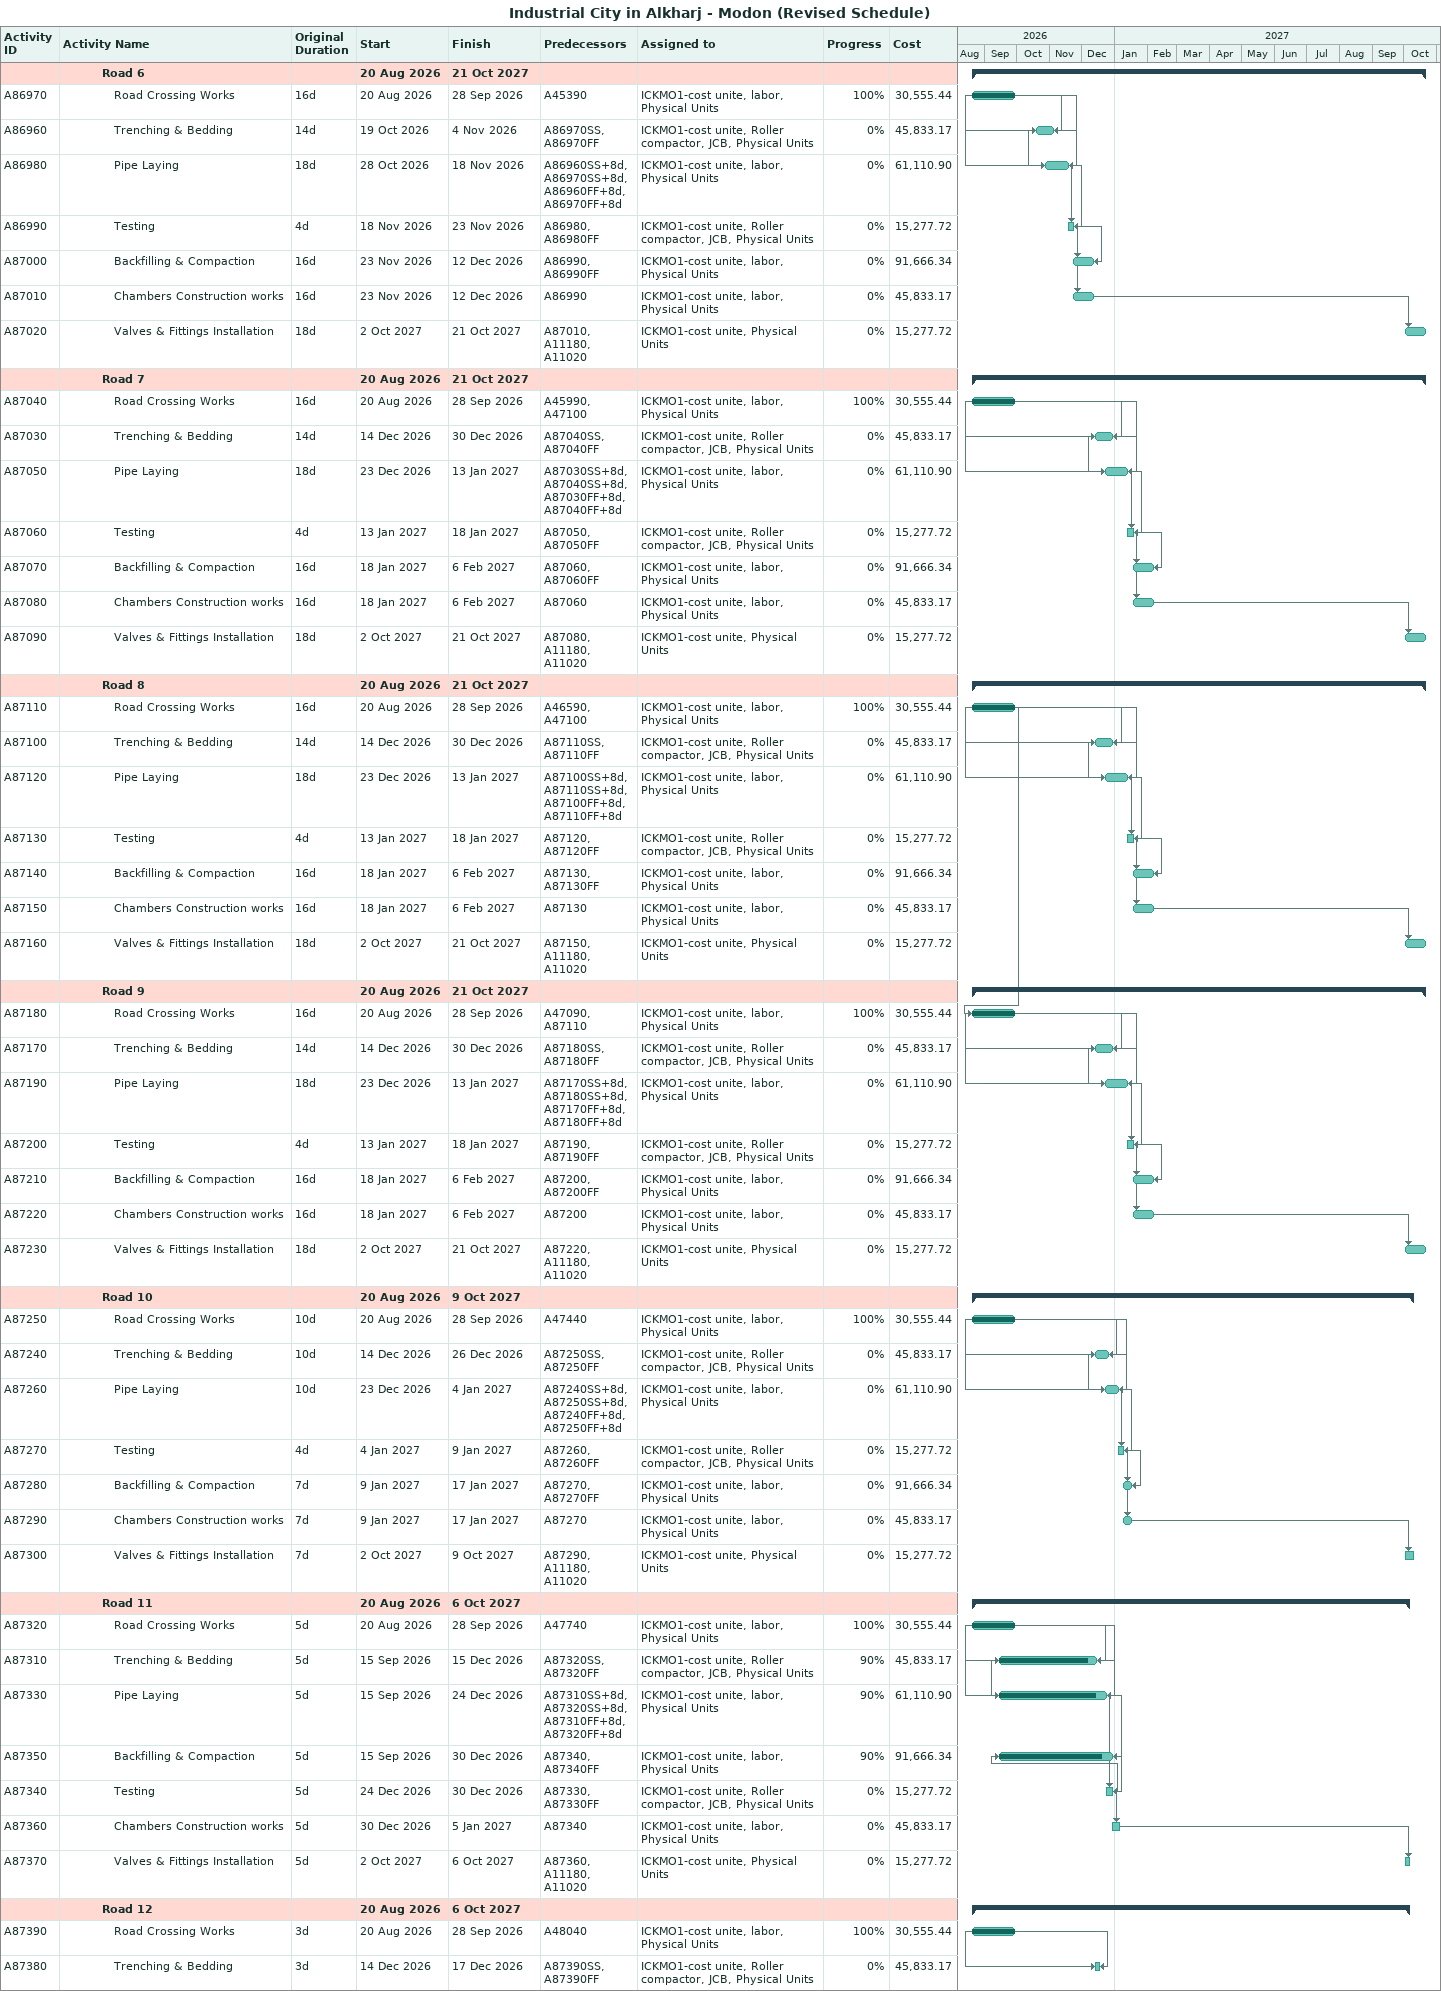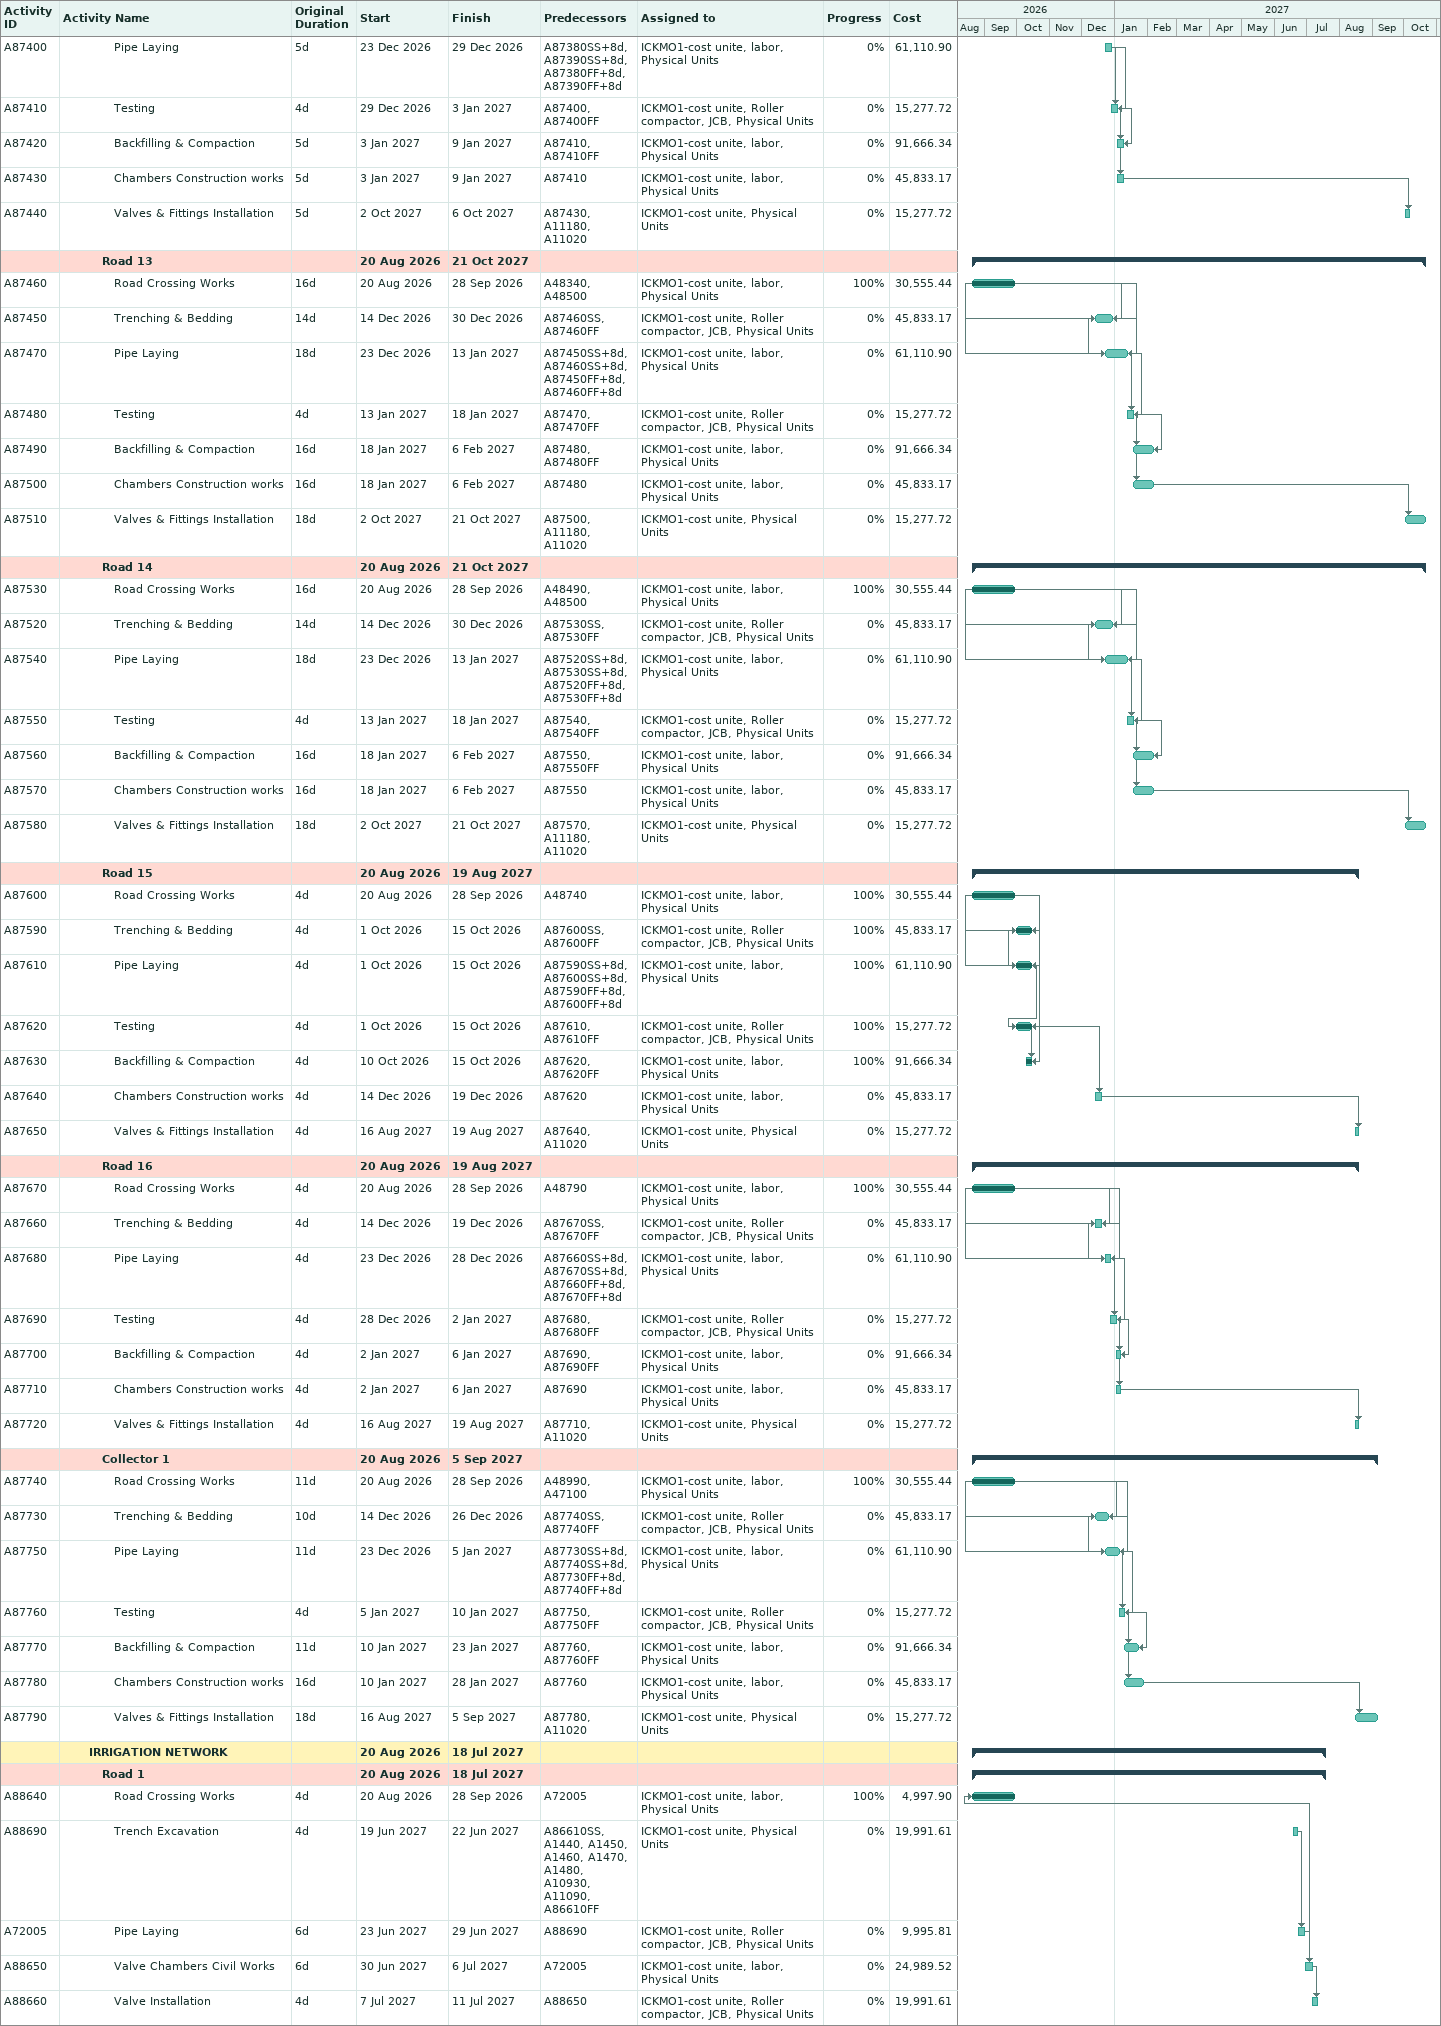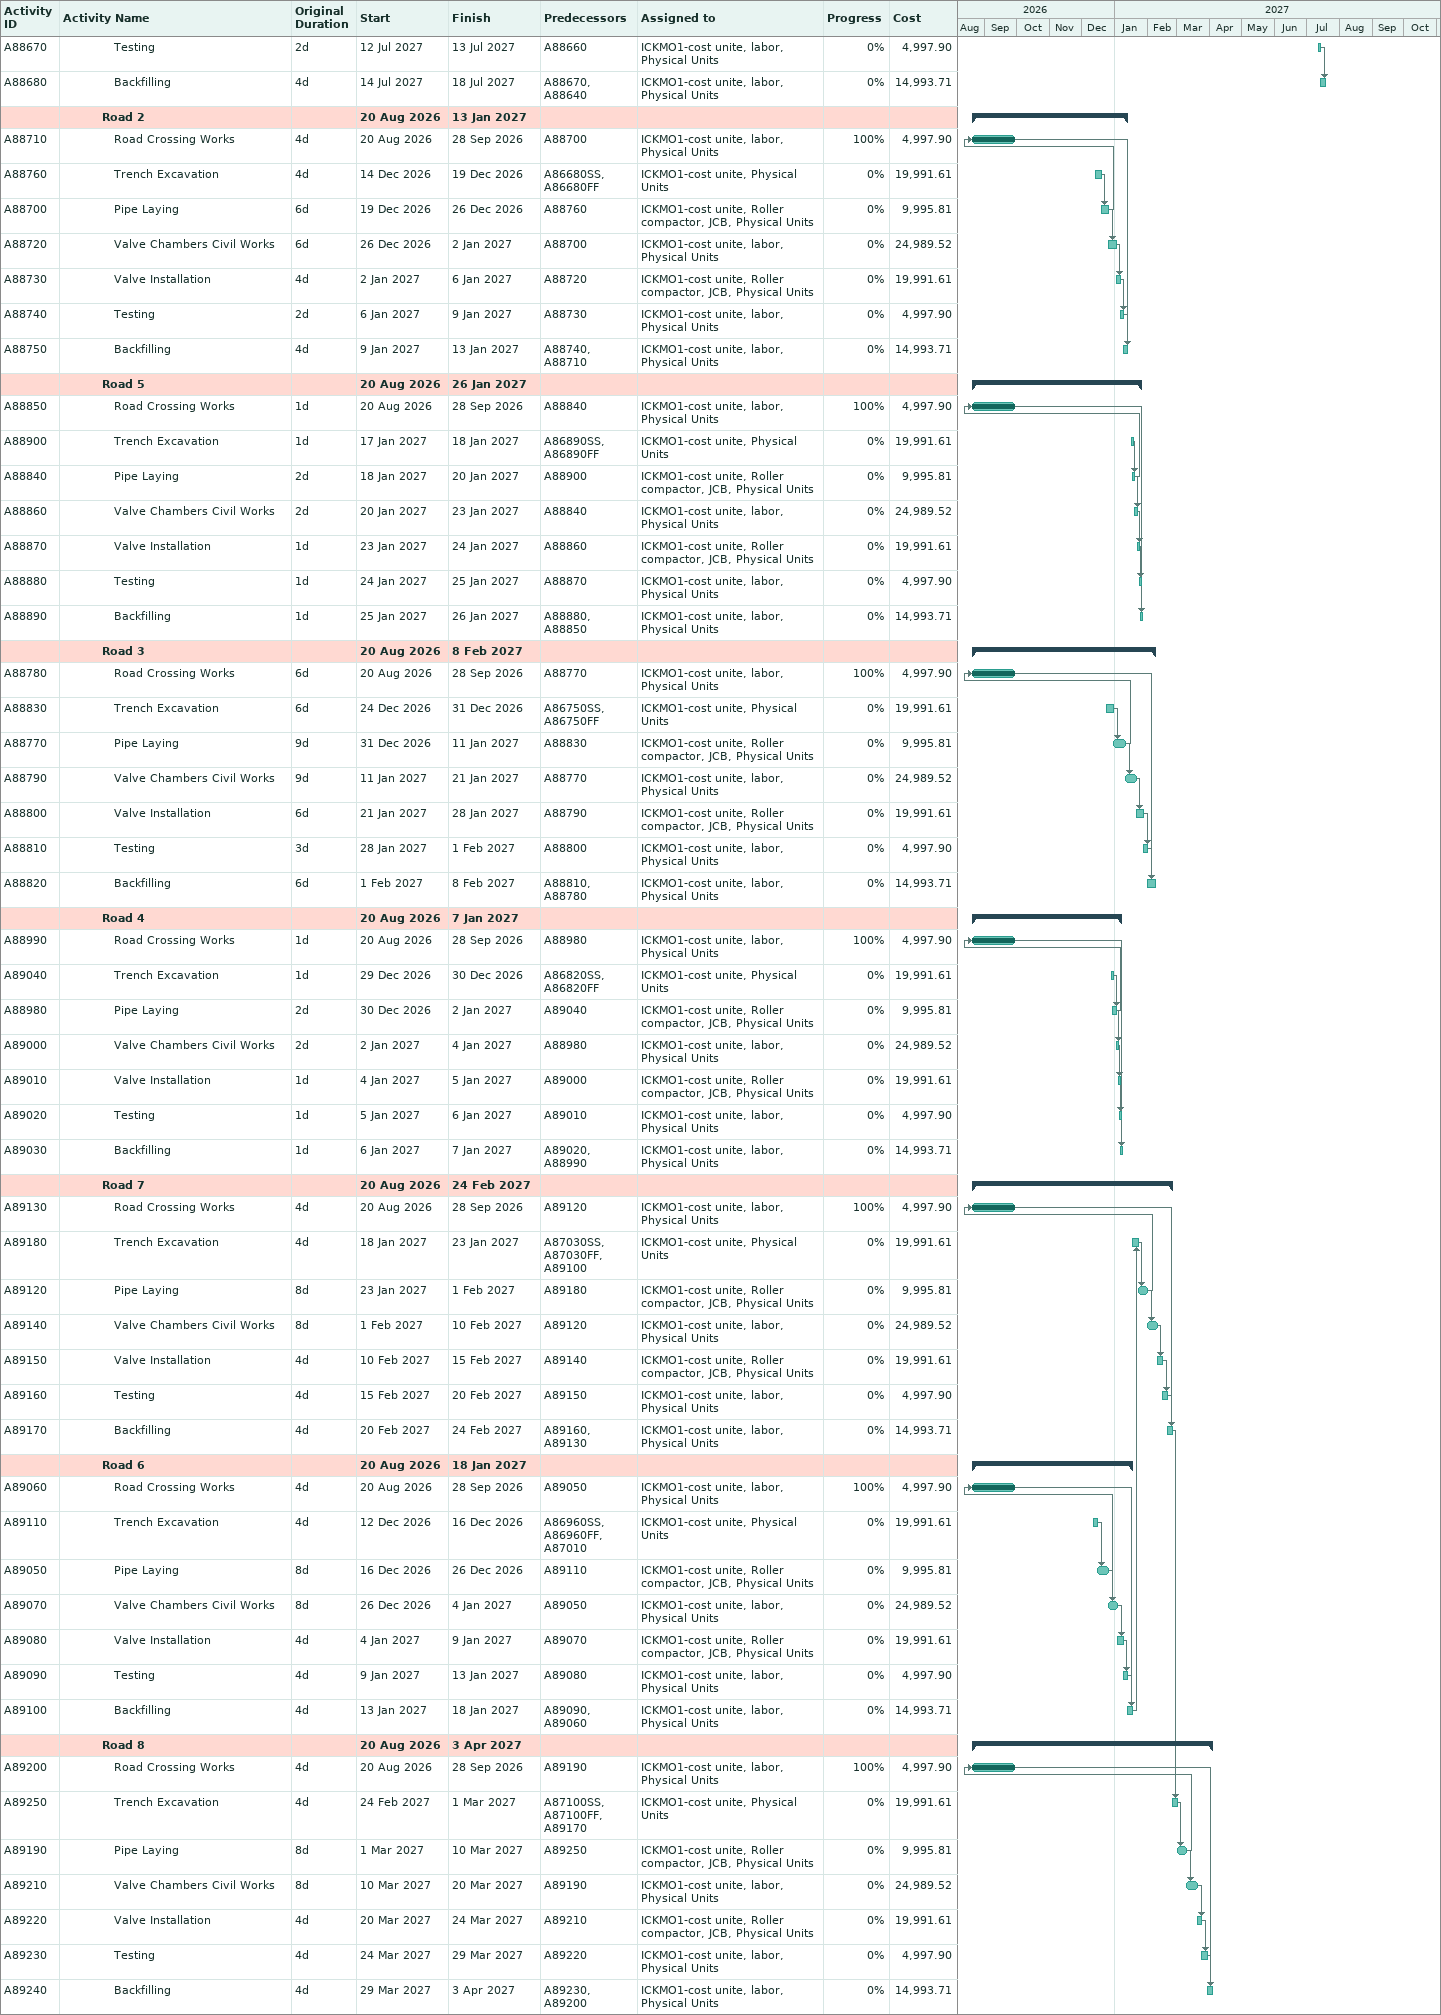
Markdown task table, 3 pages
Industrial City in Alkharj - Modon (Revised Schedule)

| ID | Level | Task | Original duration | Start | Finish | Predecessors | Resources | % complete | Cost |
|---|---|---|---|---|---|---|---|---|---|
|  | 4 | **Road 6** |  | 2026-08-20 | 2027-10-21 |  |  |  |  |
| A86970 | 5 | Road Crossing Works | 16d | 2026-08-20 | 2026-09-28 | A45390 | ICKMO1-cost unite, labor, Physical Units | 100 | 30555.44 |
| A86960 | 5 | Trenching & Bedding | 14d | 2026-10-19 | 2026-11-04 | A86970SS, A86970FF | ICKMO1-cost unite, Roller compactor, JCB, Physical Units | 0 | 45833.17 |
| A86980 | 5 | Pipe Laying | 18d | 2026-10-28 | 2026-11-18 | A86960SS+8d, A86970SS+8d, A86960FF+8d, A86970FF+8d | ICKMO1-cost unite, labor, Physical Units | 0 | 61110.90 |
| A86990 | 5 | Testing | 4d | 2026-11-18 | 2026-11-23 | A86980, A86980FF | ICKMO1-cost unite, Roller compactor, JCB, Physical Units | 0 | 15277.72 |
| A87000 | 5 | Backfilling & Compaction | 16d | 2026-11-23 | 2026-12-12 | A86990, A86990FF | ICKMO1-cost unite, labor, Physical Units | 0 | 91666.34 |
| A87010 | 5 | Chambers Construction works | 16d | 2026-11-23 | 2026-12-12 | A86990 | ICKMO1-cost unite, labor, Physical Units | 0 | 45833.17 |
| A87020 | 5 | Valves & Fittings Installation | 18d | 2027-10-02 | 2027-10-21 | A87010, A11180, A11020 | ICKMO1-cost unite, Physical Units | 0 | 15277.72 |
|  | 4 | **Road 7** |  | 2026-08-20 | 2027-10-21 |  |  |  |  |
| A87040 | 5 | Road Crossing Works | 16d | 2026-08-20 | 2026-09-28 | A45990, A47100 | ICKMO1-cost unite, labor, Physical Units | 100 | 30555.44 |
| A87030 | 5 | Trenching & Bedding | 14d | 2026-12-14 | 2026-12-30 | A87040SS, A87040FF | ICKMO1-cost unite, Roller compactor, JCB, Physical Units | 0 | 45833.17 |
| A87050 | 5 | Pipe Laying | 18d | 2026-12-23 | 2027-01-13 | A87030SS+8d, A87040SS+8d, A87030FF+8d, A87040FF+8d | ICKMO1-cost unite, labor, Physical Units | 0 | 61110.90 |
| A87060 | 5 | Testing | 4d | 2027-01-13 | 2027-01-18 | A87050, A87050FF | ICKMO1-cost unite, Roller compactor, JCB, Physical Units | 0 | 15277.72 |
| A87070 | 5 | Backfilling & Compaction | 16d | 2027-01-18 | 2027-02-06 | A87060, A87060FF | ICKMO1-cost unite, labor, Physical Units | 0 | 91666.34 |
| A87080 | 5 | Chambers Construction works | 16d | 2027-01-18 | 2027-02-06 | A87060 | ICKMO1-cost unite, labor, Physical Units | 0 | 45833.17 |
| A87090 | 5 | Valves & Fittings Installation | 18d | 2027-10-02 | 2027-10-21 | A87080, A11180, A11020 | ICKMO1-cost unite, Physical Units | 0 | 15277.72 |
|  | 4 | **Road 8** |  | 2026-08-20 | 2027-10-21 |  |  |  |  |
| A87110 | 5 | Road Crossing Works | 16d | 2026-08-20 | 2026-09-28 | A46590, A47100 | ICKMO1-cost unite, labor, Physical Units | 100 | 30555.44 |
| A87100 | 5 | Trenching & Bedding | 14d | 2026-12-14 | 2026-12-30 | A87110SS, A87110FF | ICKMO1-cost unite, Roller compactor, JCB, Physical Units | 0 | 45833.17 |
| A87120 | 5 | Pipe Laying | 18d | 2026-12-23 | 2027-01-13 | A87100SS+8d, A87110SS+8d, A87100FF+8d, A87110FF+8d | ICKMO1-cost unite, labor, Physical Units | 0 | 61110.90 |
| A87130 | 5 | Testing | 4d | 2027-01-13 | 2027-01-18 | A87120, A87120FF | ICKMO1-cost unite, Roller compactor, JCB, Physical Units | 0 | 15277.72 |
| A87140 | 5 | Backfilling & Compaction | 16d | 2027-01-18 | 2027-02-06 | A87130, A87130FF | ICKMO1-cost unite, labor, Physical Units | 0 | 91666.34 |
| A87150 | 5 | Chambers Construction works | 16d | 2027-01-18 | 2027-02-06 | A87130 | ICKMO1-cost unite, labor, Physical Units | 0 | 45833.17 |
| A87160 | 5 | Valves & Fittings Installation | 18d | 2027-10-02 | 2027-10-21 | A87150, A11180, A11020 | ICKMO1-cost unite, Physical Units | 0 | 15277.72 |
|  | 4 | **Road 9** |  | 2026-08-20 | 2027-10-21 |  |  |  |  |
| A87180 | 5 | Road Crossing Works | 16d | 2026-08-20 | 2026-09-28 | A47090, A87110 | ICKMO1-cost unite, labor, Physical Units | 100 | 30555.44 |
| A87170 | 5 | Trenching & Bedding | 14d | 2026-12-14 | 2026-12-30 | A87180SS, A87180FF | ICKMO1-cost unite, Roller compactor, JCB, Physical Units | 0 | 45833.17 |
| A87190 | 5 | Pipe Laying | 18d | 2026-12-23 | 2027-01-13 | A87170SS+8d, A87180SS+8d, A87170FF+8d, A87180FF+8d | ICKMO1-cost unite, labor, Physical Units | 0 | 61110.90 |
| A87200 | 5 | Testing | 4d | 2027-01-13 | 2027-01-18 | A87190, A87190FF | ICKMO1-cost unite, Roller compactor, JCB, Physical Units | 0 | 15277.72 |
| A87210 | 5 | Backfilling & Compaction | 16d | 2027-01-18 | 2027-02-06 | A87200, A87200FF | ICKMO1-cost unite, labor, Physical Units | 0 | 91666.34 |
| A87220 | 5 | Chambers Construction works | 16d | 2027-01-18 | 2027-02-06 | A87200 | ICKMO1-cost unite, labor, Physical Units | 0 | 45833.17 |
| A87230 | 5 | Valves & Fittings Installation | 18d | 2027-10-02 | 2027-10-21 | A87220, A11180, A11020 | ICKMO1-cost unite, Physical Units | 0 | 15277.72 |
|  | 4 | **Road 10** |  | 2026-08-20 | 2027-10-09 |  |  |  |  |
| A87250 | 5 | Road Crossing Works | 10d | 2026-08-20 | 2026-09-28 | A47440 | ICKMO1-cost unite, labor, Physical Units | 100 | 30555.44 |
| A87240 | 5 | Trenching & Bedding | 10d | 2026-12-14 | 2026-12-26 | A87250SS, A87250FF | ICKMO1-cost unite, Roller compactor, JCB, Physical Units | 0 | 45833.17 |
| A87260 | 5 | Pipe Laying | 10d | 2026-12-23 | 2027-01-04 | A87240SS+8d, A87250SS+8d, A87240FF+8d, A87250FF+8d | ICKMO1-cost unite, labor, Physical Units | 0 | 61110.90 |
| A87270 | 5 | Testing | 4d | 2027-01-04 | 2027-01-09 | A87260, A87260FF | ICKMO1-cost unite, Roller compactor, JCB, Physical Units | 0 | 15277.72 |
| A87280 | 5 | Backfilling & Compaction | 7d | 2027-01-09 | 2027-01-17 | A87270, A87270FF | ICKMO1-cost unite, labor, Physical Units | 0 | 91666.34 |
| A87290 | 5 | Chambers Construction works | 7d | 2027-01-09 | 2027-01-17 | A87270 | ICKMO1-cost unite, labor, Physical Units | 0 | 45833.17 |
| A87300 | 5 | Valves & Fittings Installation | 7d | 2027-10-02 | 2027-10-09 | A87290, A11180, A11020 | ICKMO1-cost unite, Physical Units | 0 | 15277.72 |
|  | 4 | **Road 11** |  | 2026-08-20 | 2027-10-06 |  |  |  |  |
| A87320 | 5 | Road Crossing Works | 5d | 2026-08-20 | 2026-09-28 | A47740 | ICKMO1-cost unite, labor, Physical Units | 100 | 30555.44 |
| A87310 | 5 | Trenching & Bedding | 5d | 2026-09-15 | 2026-12-15 | A87320SS, A87320FF | ICKMO1-cost unite, Roller compactor, JCB, Physical Units | 90 | 45833.17 |
| A87330 | 5 | Pipe Laying | 5d | 2026-09-15 | 2026-12-24 | A87310SS+8d, A87320SS+8d, A87310FF+8d, A87320FF+8d | ICKMO1-cost unite, labor, Physical Units | 90 | 61110.90 |
| A87350 | 5 | Backfilling & Compaction | 5d | 2026-09-15 | 2026-12-30 | A87340, A87340FF | ICKMO1-cost unite, labor, Physical Units | 90 | 91666.34 |
| A87340 | 5 | Testing | 5d | 2026-12-24 | 2026-12-30 | A87330, A87330FF | ICKMO1-cost unite, Roller compactor, JCB, Physical Units | 0 | 15277.72 |
| A87360 | 5 | Chambers Construction works | 5d | 2026-12-30 | 2027-01-05 | A87340 | ICKMO1-cost unite, labor, Physical Units | 0 | 45833.17 |
| A87370 | 5 | Valves & Fittings Installation | 5d | 2027-10-02 | 2027-10-06 | A87360, A11180, A11020 | ICKMO1-cost unite, Physical Units | 0 | 15277.72 |
|  | 4 | **Road 12** |  | 2026-08-20 | 2027-10-06 |  |  |  |  |
| A87390 | 5 | Road Crossing Works | 3d | 2026-08-20 | 2026-09-28 | A48040 | ICKMO1-cost unite, labor, Physical Units | 100 | 30555.44 |
| A87380 | 5 | Trenching & Bedding | 3d | 2026-12-14 | 2026-12-17 | A87390SS, A87390FF | ICKMO1-cost unite, Roller compactor, JCB, Physical Units | 0 | 45833.17 |
| A87400 | 5 | Pipe Laying | 5d | 2026-12-23 | 2026-12-29 | A87380SS+8d, A87390SS+8d, A87380FF+8d, A87390FF+8d | ICKMO1-cost unite, labor, Physical Units | 0 | 61110.90 |
| A87410 | 5 | Testing | 4d | 2026-12-29 | 2027-01-03 | A87400, A87400FF | ICKMO1-cost unite, Roller compactor, JCB, Physical Units | 0 | 15277.72 |
| A87420 | 5 | Backfilling & Compaction | 5d | 2027-01-03 | 2027-01-09 | A87410, A87410FF | ICKMO1-cost unite, labor, Physical Units | 0 | 91666.34 |
| A87430 | 5 | Chambers Construction works | 5d | 2027-01-03 | 2027-01-09 | A87410 | ICKMO1-cost unite, labor, Physical Units | 0 | 45833.17 |
| A87440 | 5 | Valves & Fittings Installation | 5d | 2027-10-02 | 2027-10-06 | A87430, A11180, A11020 | ICKMO1-cost unite, Physical Units | 0 | 15277.72 |
|  | 4 | **Road 13** |  | 2026-08-20 | 2027-10-21 |  |  |  |  |
| A87460 | 5 | Road Crossing Works | 16d | 2026-08-20 | 2026-09-28 | A48340, A48500 | ICKMO1-cost unite, labor, Physical Units | 100 | 30555.44 |
| A87450 | 5 | Trenching & Bedding | 14d | 2026-12-14 | 2026-12-30 | A87460SS, A87460FF | ICKMO1-cost unite, Roller compactor, JCB, Physical Units | 0 | 45833.17 |
| A87470 | 5 | Pipe Laying | 18d | 2026-12-23 | 2027-01-13 | A87450SS+8d, A87460SS+8d, A87450FF+8d, A87460FF+8d | ICKMO1-cost unite, labor, Physical Units | 0 | 61110.90 |
| A87480 | 5 | Testing | 4d | 2027-01-13 | 2027-01-18 | A87470, A87470FF | ICKMO1-cost unite, Roller compactor, JCB, Physical Units | 0 | 15277.72 |
| A87490 | 5 | Backfilling & Compaction | 16d | 2027-01-18 | 2027-02-06 | A87480, A87480FF | ICKMO1-cost unite, labor, Physical Units | 0 | 91666.34 |
| A87500 | 5 | Chambers Construction works | 16d | 2027-01-18 | 2027-02-06 | A87480 | ICKMO1-cost unite, labor, Physical Units | 0 | 45833.17 |
| A87510 | 5 | Valves & Fittings Installation | 18d | 2027-10-02 | 2027-10-21 | A87500, A11180, A11020 | ICKMO1-cost unite, Physical Units | 0 | 15277.72 |
|  | 4 | **Road 14** |  | 2026-08-20 | 2027-10-21 |  |  |  |  |
| A87530 | 5 | Road Crossing Works | 16d | 2026-08-20 | 2026-09-28 | A48490, A48500 | ICKMO1-cost unite, labor, Physical Units | 100 | 30555.44 |
| A87520 | 5 | Trenching & Bedding | 14d | 2026-12-14 | 2026-12-30 | A87530SS, A87530FF | ICKMO1-cost unite, Roller compactor, JCB, Physical Units | 0 | 45833.17 |
| A87540 | 5 | Pipe Laying | 18d | 2026-12-23 | 2027-01-13 | A87520SS+8d, A87530SS+8d, A87520FF+8d, A87530FF+8d | ICKMO1-cost unite, labor, Physical Units | 0 | 61110.90 |
| A87550 | 5 | Testing | 4d | 2027-01-13 | 2027-01-18 | A87540, A87540FF | ICKMO1-cost unite, Roller compactor, JCB, Physical Units | 0 | 15277.72 |
| A87560 | 5 | Backfilling & Compaction | 16d | 2027-01-18 | 2027-02-06 | A87550, A87550FF | ICKMO1-cost unite, labor, Physical Units | 0 | 91666.34 |
| A87570 | 5 | Chambers Construction works | 16d | 2027-01-18 | 2027-02-06 | A87550 | ICKMO1-cost unite, labor, Physical Units | 0 | 45833.17 |
| A87580 | 5 | Valves & Fittings Installation | 18d | 2027-10-02 | 2027-10-21 | A87570, A11180, A11020 | ICKMO1-cost unite, Physical Units | 0 | 15277.72 |
|  | 4 | **Road 15** |  | 2026-08-20 | 2027-08-19 |  |  |  |  |
| A87600 | 5 | Road Crossing Works | 4d | 2026-08-20 | 2026-09-28 | A48740 | ICKMO1-cost unite, labor, Physical Units | 100 | 30555.44 |
| A87590 | 5 | Trenching & Bedding | 4d | 2026-10-01 | 2026-10-15 | A87600SS, A87600FF | ICKMO1-cost unite, Roller compactor, JCB, Physical Units | 100 | 45833.17 |
| A87610 | 5 | Pipe Laying | 4d | 2026-10-01 | 2026-10-15 | A87590SS+8d, A87600SS+8d, A87590FF+8d, A87600FF+8d | ICKMO1-cost unite, labor, Physical Units | 100 | 61110.90 |
| A87620 | 5 | Testing | 4d | 2026-10-01 | 2026-10-15 | A87610, A87610FF | ICKMO1-cost unite, Roller compactor, JCB, Physical Units | 100 | 15277.72 |
| A87630 | 5 | Backfilling & Compaction | 4d | 2026-10-10 | 2026-10-15 | A87620, A87620FF | ICKMO1-cost unite, labor, Physical Units | 100 | 91666.34 |
| A87640 | 5 | Chambers Construction works | 4d | 2026-12-14 | 2026-12-19 | A87620 | ICKMO1-cost unite, labor, Physical Units | 0 | 45833.17 |
| A87650 | 5 | Valves & Fittings Installation | 4d | 2027-08-16 | 2027-08-19 | A87640, A11020 | ICKMO1-cost unite, Physical Units | 0 | 15277.72 |
|  | 4 | **Road 16** |  | 2026-08-20 | 2027-08-19 |  |  |  |  |
| A87670 | 5 | Road Crossing Works | 4d | 2026-08-20 | 2026-09-28 | A48790 | ICKMO1-cost unite, labor, Physical Units | 100 | 30555.44 |
| A87660 | 5 | Trenching & Bedding | 4d | 2026-12-14 | 2026-12-19 | A87670SS, A87670FF | ICKMO1-cost unite, Roller compactor, JCB, Physical Units | 0 | 45833.17 |
| A87680 | 5 | Pipe Laying | 4d | 2026-12-23 | 2026-12-28 | A87660SS+8d, A87670SS+8d, A87660FF+8d, A87670FF+8d | ICKMO1-cost unite, labor, Physical Units | 0 | 61110.90 |
| A87690 | 5 | Testing | 4d | 2026-12-28 | 2027-01-02 | A87680, A87680FF | ICKMO1-cost unite, Roller compactor, JCB, Physical Units | 0 | 15277.72 |
| A87700 | 5 | Backfilling & Compaction | 4d | 2027-01-02 | 2027-01-06 | A87690, A87690FF | ICKMO1-cost unite, labor, Physical Units | 0 | 91666.34 |
| A87710 | 5 | Chambers Construction works | 4d | 2027-01-02 | 2027-01-06 | A87690 | ICKMO1-cost unite, labor, Physical Units | 0 | 45833.17 |
| A87720 | 5 | Valves & Fittings Installation | 4d | 2027-08-16 | 2027-08-19 | A87710, A11020 | ICKMO1-cost unite, Physical Units | 0 | 15277.72 |
|  | 4 | **Collector 1** |  | 2026-08-20 | 2027-09-05 |  |  |  |  |
| A87740 | 5 | Road Crossing Works | 11d | 2026-08-20 | 2026-09-28 | A48990, A47100 | ICKMO1-cost unite, labor, Physical Units | 100 | 30555.44 |
| A87730 | 5 | Trenching & Bedding | 10d | 2026-12-14 | 2026-12-26 | A87740SS, A87740FF | ICKMO1-cost unite, Roller compactor, JCB, Physical Units | 0 | 45833.17 |
| A87750 | 5 | Pipe Laying | 11d | 2026-12-23 | 2027-01-05 | A87730SS+8d, A87740SS+8d, A87730FF+8d, A87740FF+8d | ICKMO1-cost unite, labor, Physical Units | 0 | 61110.90 |
| A87760 | 5 | Testing | 4d | 2027-01-05 | 2027-01-10 | A87750, A87750FF | ICKMO1-cost unite, Roller compactor, JCB, Physical Units | 0 | 15277.72 |
| A87770 | 5 | Backfilling & Compaction | 11d | 2027-01-10 | 2027-01-23 | A87760, A87760FF | ICKMO1-cost unite, labor, Physical Units | 0 | 91666.34 |
| A87780 | 5 | Chambers Construction works | 16d | 2027-01-10 | 2027-01-28 | A87760 | ICKMO1-cost unite, labor, Physical Units | 0 | 45833.17 |
| A87790 | 5 | Valves & Fittings Installation | 18d | 2027-08-16 | 2027-09-05 | A87780, A11020 | ICKMO1-cost unite, Physical Units | 0 | 15277.72 |
|  | 3 | **IRRIGATION NETWORK** |  | 2026-08-20 | 2027-07-18 |  |  |  |  |
|  | 4 | **Road 1** |  | 2026-08-20 | 2027-07-18 |  |  |  |  |
| A88640 | 5 | Road Crossing Works | 4d | 2026-08-20 | 2026-09-28 | A72005 | ICKMO1-cost unite, labor, Physical Units | 100 | 4997.90 |
| A88690 | 5 | Trench Excavation | 4d | 2027-06-19 | 2027-06-22 | A86610SS, A1440, A1450, A1460, A1470, A1480, A10930, A11090, A86610FF | ICKMO1-cost unite, Physical Units | 0 | 19991.61 |
| A72005 | 5 | Pipe Laying | 6d | 2027-06-23 | 2027-06-29 | A88690 | ICKMO1-cost unite, Roller compactor, JCB, Physical Units | 0 | 9995.81 |
| A88650 | 5 | Valve Chambers Civil Works | 6d | 2027-06-30 | 2027-07-06 | A72005 | ICKMO1-cost unite, labor, Physical Units | 0 | 24989.52 |
| A88660 | 5 | Valve Installation | 4d | 2027-07-07 | 2027-07-11 | A88650 | ICKMO1-cost unite, Roller compactor, JCB, Physical Units | 0 | 19991.61 |
| A88670 | 5 | Testing | 2d | 2027-07-12 | 2027-07-13 | A88660 | ICKMO1-cost unite, labor, Physical Units | 0 | 4997.90 |
| A88680 | 5 | Backfilling | 4d | 2027-07-14 | 2027-07-18 | A88670, A88640 | ICKMO1-cost unite, labor, Physical Units | 0 | 14993.71 |
|  | 4 | **Road 2** |  | 2026-08-20 | 2027-01-13 |  |  |  |  |
| A88710 | 5 | Road Crossing Works | 4d | 2026-08-20 | 2026-09-28 | A88700 | ICKMO1-cost unite, labor, Physical Units | 100 | 4997.90 |
| A88760 | 5 | Trench Excavation | 4d | 2026-12-14 | 2026-12-19 | A86680SS, A86680FF | ICKMO1-cost unite, Physical Units | 0 | 19991.61 |
| A88700 | 5 | Pipe Laying | 6d | 2026-12-19 | 2026-12-26 | A88760 | ICKMO1-cost unite, Roller compactor, JCB, Physical Units | 0 | 9995.81 |
| A88720 | 5 | Valve Chambers Civil Works | 6d | 2026-12-26 | 2027-01-02 | A88700 | ICKMO1-cost unite, labor, Physical Units | 0 | 24989.52 |
| A88730 | 5 | Valve Installation | 4d | 2027-01-02 | 2027-01-06 | A88720 | ICKMO1-cost unite, Roller compactor, JCB, Physical Units | 0 | 19991.61 |
| A88740 | 5 | Testing | 2d | 2027-01-06 | 2027-01-09 | A88730 | ICKMO1-cost unite, labor, Physical Units | 0 | 4997.90 |
| A88750 | 5 | Backfilling | 4d | 2027-01-09 | 2027-01-13 | A88740, A88710 | ICKMO1-cost unite, labor, Physical Units | 0 | 14993.71 |
|  | 4 | **Road 5** |  | 2026-08-20 | 2027-01-26 |  |  |  |  |
| A88850 | 5 | Road Crossing Works | 1d | 2026-08-20 | 2026-09-28 | A88840 | ICKMO1-cost unite, labor, Physical Units | 100 | 4997.90 |
| A88900 | 5 | Trench Excavation | 1d | 2027-01-17 | 2027-01-18 | A86890SS, A86890FF | ICKMO1-cost unite, Physical Units | 0 | 19991.61 |
| A88840 | 5 | Pipe Laying | 2d | 2027-01-18 | 2027-01-20 | A88900 | ICKMO1-cost unite, Roller compactor, JCB, Physical Units | 0 | 9995.81 |
| A88860 | 5 | Valve Chambers Civil Works | 2d | 2027-01-20 | 2027-01-23 | A88840 | ICKMO1-cost unite, labor, Physical Units | 0 | 24989.52 |
| A88870 | 5 | Valve Installation | 1d | 2027-01-23 | 2027-01-24 | A88860 | ICKMO1-cost unite, Roller compactor, JCB, Physical Units | 0 | 19991.61 |
| A88880 | 5 | Testing | 1d | 2027-01-24 | 2027-01-25 | A88870 | ICKMO1-cost unite, labor, Physical Units | 0 | 4997.90 |
| A88890 | 5 | Backfilling | 1d | 2027-01-25 | 2027-01-26 | A88880, A88850 | ICKMO1-cost unite, labor, Physical Units | 0 | 14993.71 |
|  | 4 | **Road 3** |  | 2026-08-20 | 2027-02-08 |  |  |  |  |
| A88780 | 5 | Road Crossing Works | 6d | 2026-08-20 | 2026-09-28 | A88770 | ICKMO1-cost unite, labor, Physical Units | 100 | 4997.90 |
| A88830 | 5 | Trench Excavation | 6d | 2026-12-24 | 2026-12-31 | A86750SS, A86750FF | ICKMO1-cost unite, Physical Units | 0 | 19991.61 |
| A88770 | 5 | Pipe Laying | 9d | 2026-12-31 | 2027-01-11 | A88830 | ICKMO1-cost unite, Roller compactor, JCB, Physical Units | 0 | 9995.81 |
| A88790 | 5 | Valve Chambers Civil Works | 9d | 2027-01-11 | 2027-01-21 | A88770 | ICKMO1-cost unite, labor, Physical Units | 0 | 24989.52 |
| A88800 | 5 | Valve Installation | 6d | 2027-01-21 | 2027-01-28 | A88790 | ICKMO1-cost unite, Roller compactor, JCB, Physical Units | 0 | 19991.61 |
| A88810 | 5 | Testing | 3d | 2027-01-28 | 2027-02-01 | A88800 | ICKMO1-cost unite, labor, Physical Units | 0 | 4997.90 |
| A88820 | 5 | Backfilling | 6d | 2027-02-01 | 2027-02-08 | A88810, A88780 | ICKMO1-cost unite, labor, Physical Units | 0 | 14993.71 |
|  | 4 | **Road 4** |  | 2026-08-20 | 2027-01-07 |  |  |  |  |
| A88990 | 5 | Road Crossing Works | 1d | 2026-08-20 | 2026-09-28 | A88980 | ICKMO1-cost unite, labor, Physical Units | 100 | 4997.90 |
| A89040 | 5 | Trench Excavation | 1d | 2026-12-29 | 2026-12-30 | A86820SS, A86820FF | ICKMO1-cost unite, Physical Units | 0 | 19991.61 |
| A88980 | 5 | Pipe Laying | 2d | 2026-12-30 | 2027-01-02 | A89040 | ICKMO1-cost unite, Roller compactor, JCB, Physical Units | 0 | 9995.81 |
| A89000 | 5 | Valve Chambers Civil Works | 2d | 2027-01-02 | 2027-01-04 | A88980 | ICKMO1-cost unite, labor, Physical Units | 0 | 24989.52 |
| A89010 | 5 | Valve Installation | 1d | 2027-01-04 | 2027-01-05 | A89000 | ICKMO1-cost unite, Roller compactor, JCB, Physical Units | 0 | 19991.61 |
| A89020 | 5 | Testing | 1d | 2027-01-05 | 2027-01-06 | A89010 | ICKMO1-cost unite, labor, Physical Units | 0 | 4997.90 |
| A89030 | 5 | Backfilling | 1d | 2027-01-06 | 2027-01-07 | A89020, A88990 | ICKMO1-cost unite, labor, Physical Units | 0 | 14993.71 |
|  | 4 | **Road 7** |  | 2026-08-20 | 2027-02-24 |  |  |  |  |
| A89130 | 5 | Road Crossing Works | 4d | 2026-08-20 | 2026-09-28 | A89120 | ICKMO1-cost unite, labor, Physical Units | 100 | 4997.90 |
| A89180 | 5 | Trench Excavation | 4d | 2027-01-18 | 2027-01-23 | A87030SS, A87030FF, A89100 | ICKMO1-cost unite, Physical Units | 0 | 19991.61 |
| A89120 | 5 | Pipe Laying | 8d | 2027-01-23 | 2027-02-01 | A89180 | ICKMO1-cost unite, Roller compactor, JCB, Physical Units | 0 | 9995.81 |
| A89140 | 5 | Valve Chambers Civil Works | 8d | 2027-02-01 | 2027-02-10 | A89120 | ICKMO1-cost unite, labor, Physical Units | 0 | 24989.52 |
| A89150 | 5 | Valve Installation | 4d | 2027-02-10 | 2027-02-15 | A89140 | ICKMO1-cost unite, Roller compactor, JCB, Physical Units | 0 | 19991.61 |
| A89160 | 5 | Testing | 4d | 2027-02-15 | 2027-02-20 | A89150 | ICKMO1-cost unite, labor, Physical Units | 0 | 4997.90 |
| A89170 | 5 | Backfilling | 4d | 2027-02-20 | 2027-02-24 | A89160, A89130 | ICKMO1-cost unite, labor, Physical Units | 0 | 14993.71 |
|  | 4 | **Road 6** |  | 2026-08-20 | 2027-01-18 |  |  |  |  |
| A89060 | 5 | Road Crossing Works | 4d | 2026-08-20 | 2026-09-28 | A89050 | ICKMO1-cost unite, labor, Physical Units | 100 | 4997.90 |
| A89110 | 5 | Trench Excavation | 4d | 2026-12-12 | 2026-12-16 | A86960SS, A86960FF, A87010 | ICKMO1-cost unite, Physical Units | 0 | 19991.61 |
| A89050 | 5 | Pipe Laying | 8d | 2026-12-16 | 2026-12-26 | A89110 | ICKMO1-cost unite, Roller compactor, JCB, Physical Units | 0 | 9995.81 |
| A89070 | 5 | Valve Chambers Civil Works | 8d | 2026-12-26 | 2027-01-04 | A89050 | ICKMO1-cost unite, labor, Physical Units | 0 | 24989.52 |
| A89080 | 5 | Valve Installation | 4d | 2027-01-04 | 2027-01-09 | A89070 | ICKMO1-cost unite, Roller compactor, JCB, Physical Units | 0 | 19991.61 |
| A89090 | 5 | Testing | 4d | 2027-01-09 | 2027-01-13 | A89080 | ICKMO1-cost unite, labor, Physical Units | 0 | 4997.90 |
| A89100 | 5 | Backfilling | 4d | 2027-01-13 | 2027-01-18 | A89090, A89060 | ICKMO1-cost unite, labor, Physical Units | 0 | 14993.71 |
|  | 4 | **Road 8** |  | 2026-08-20 | 2027-04-03 |  |  |  |  |
| A89200 | 5 | Road Crossing Works | 4d | 2026-08-20 | 2026-09-28 | A89190 | ICKMO1-cost unite, labor, Physical Units | 100 | 4997.90 |
| A89250 | 5 | Trench Excavation | 4d | 2027-02-24 | 2027-03-01 | A87100SS, A87100FF, A89170 | ICKMO1-cost unite, Physical Units | 0 | 19991.61 |
| A89190 | 5 | Pipe Laying | 8d | 2027-03-01 | 2027-03-10 | A89250 | ICKMO1-cost unite, Roller compactor, JCB, Physical Units | 0 | 9995.81 |
| A89210 | 5 | Valve Chambers Civil Works | 8d | 2027-03-10 | 2027-03-20 | A89190 | ICKMO1-cost unite, labor, Physical Units | 0 | 24989.52 |
| A89220 | 5 | Valve Installation | 4d | 2027-03-20 | 2027-03-24 | A89210 | ICKMO1-cost unite, Roller compactor, JCB, Physical Units | 0 | 19991.61 |
| A89230 | 5 | Testing | 4d | 2027-03-24 | 2027-03-29 | A89220 | ICKMO1-cost unite, labor, Physical Units | 0 | 4997.90 |
| A89240 | 5 | Backfilling | 4d | 2027-03-29 | 2027-04-03 | A89230, A89200 | ICKMO1-cost unite, labor, Physical Units | 0 | 14993.71 |
